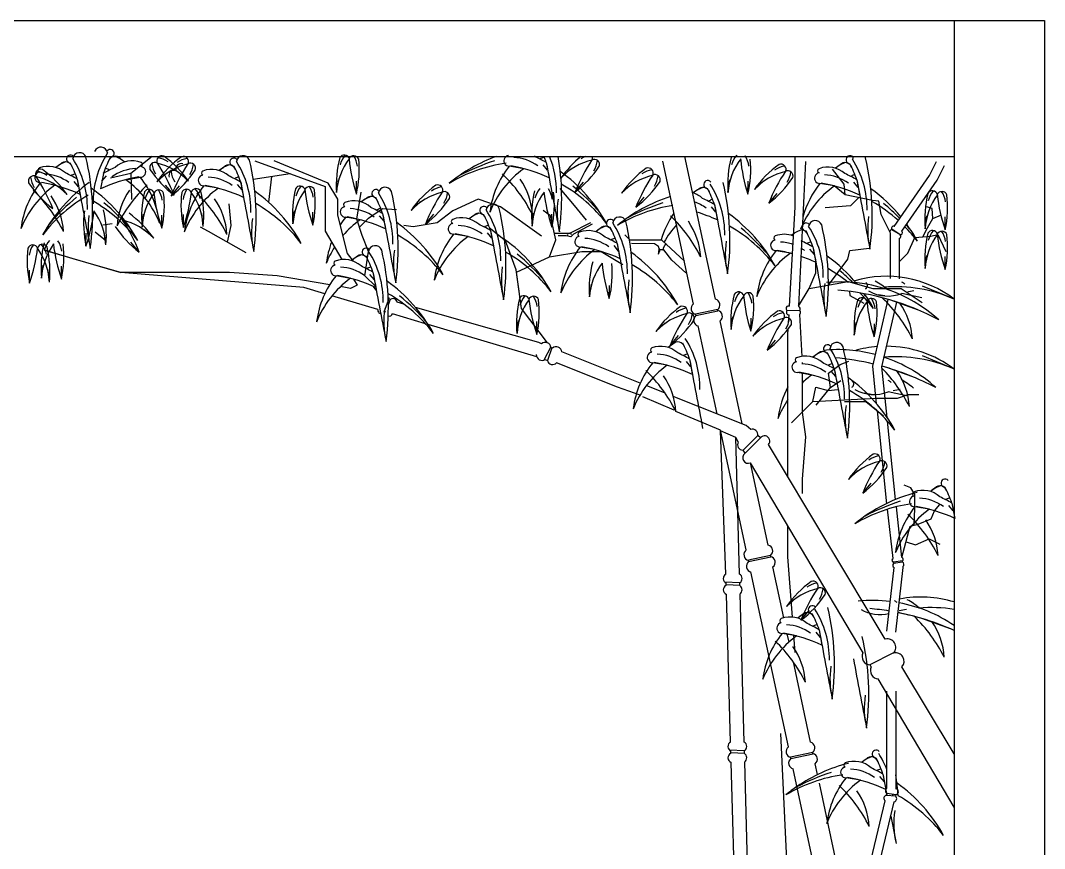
# Model space of a CAD drawing. Extents: x -66030 to 95157, y -13132 to 45879.
# Drawn here: x -46723 to -44924, y 40261 to 41715 of the extents above; entities that cross this region are included whole.
import ezdxf

# ---------------------------------------------------------------- set-up
doc = ezdxf.new("R2010")
doc.units = 0
doc.header["$LTSCALE"] = 100
doc.header["$MEASUREMENT"] = 0
for name, color, linetype in [('3', 11, 'CONTINUOUS'), ('4', 121, 'CONTINUOUS'), ('7', 105, 'CONTINUOUS')]:
    doc.layers.add(name, color=color, linetype=linetype)

msp = doc.modelspace()

# ---------------------------------------------------------------- linework, layer by layer
at = {"layer": '3', "linetype": 'ByBlock'}
for p, q in [((-46557.2, 41476.8), (-46548.1, 41472.7)), ((-46548.1, 41472.7), (-46540.1, 41466.9)), ((-46365.8, 41457.6), (-46373.8, 41451.8)), ((-46356.8, 41461.7), (-46365.8, 41457.6)), ((-45773.7, 41438.4), (-45756.9, 41453.9)), ((-46623.6, 41436.8), (-46618.5, 41409.9)), ((-46577.6, 41446.6), (-46582.7, 41419.6)), ((-46580.1, 41433.1), (-46572.3, 41442.5)), ((-46538.1, 41435.6), (-46512.9, 41440.1)), ((-46483.6, 41431.8), (-46466.7, 41447.2)), ((-46428.1, 41433), (-46444.9, 41448.4)), ((-46281.9, 41441.1), (-46287.4, 41396.2)), ((-46167.9, 41412.9), (-46164.6, 41435.5)), ((-45480.1, 41412.9), (-45476.8, 41435.5)), ((-46641.3, 41409.4), (-46658.1, 41424.8)), ((-46621, 41423.3), (-46628.9, 41432.7)), ((-46453.3, 41408.7), (-46468.1, 41426.2)), ((-46458.3, 41407.5), (-46443.6, 41425)), ((-46375.8, 41420.5), (-46401.1, 41425.1)), ((-46333.8, 41418), (-46341.7, 41427.4)), ((-46336.3, 41431.5), (-46331.3, 41404.6)), ((-46133, 41410.1), (-46132.7, 41433)), ((-45748.5, 41414.2), (-45733.7, 41431.6)), ((-45667.1, 41411.8), (-45650.2, 41427.2)), ((-45445.2, 41410.1), (-45444.9, 41433)), ((-45433.8, 41418.5), (-45416.9, 41433.9)), ((-45641.8, 41387.5), (-45627.1, 41405)), ((-45408.5, 41394.2), (-45393.8, 41411.7)), ((-46353.3, 41355.2), (-46356.5, 41393.5)), ((-46037, 41381.8), (-46020.1, 41397.3)), ((-46509.6, 41352.4), (-46506.8, 41375.1)), ((-46474.6, 41350.4), (-46474.8, 41373.2)), ((-46437, 41351.6), (-46436.9, 41374.5)), ((-46402.1, 41353.6), (-46404.8, 41376.3)), ((-46244.4, 41358), (-46241.6, 41380.7)), ((-46209.4, 41356), (-46209.6, 41378.8)), ((-46011.8, 41357.6), (-45997, 41375)), ((-45824.3, 41354.2), (-45821.6, 41376.9)), ((-45789.4, 41352.2), (-45789.5, 41375)), ((-45133.4, 41349.6), (-45130.7, 41372.3)), ((-45098.5, 41347.6), (-45098.6, 41370.5)), ((-46578.3, 41356.4), (-46562.3, 41358.5)), ((-46489.1, 41332.7), (-46506, 41348.1)), ((-46392.7, 41344.5), (-46406.6, 41352)), ((-46359.6, 41326), (-46353.3, 41355.2)), ((-46608.1, 41319), (-46608, 41341.8)), ((-46573.8, 41328.6), (-46591.9, 41343.5)), ((-46573.2, 41321), (-46575.9, 41343.7)), ((-46326.5, 41307.4), (-46392.7, 41344.5)), ((-46514.4, 41308.5), (-46529.1, 41325.9)), ((-45133.4, 41279.9), (-45130.7, 41302.6)), ((-45098.5, 41277.9), (-45098.6, 41300.7)), ((-46707.3, 41253.7), (-46707.1, 41276.6)), ((-46686.1, 41263), (-46683.4, 41285.7)), ((-46672.3, 41255.8), (-46675.1, 41278.4)), ((-46651.2, 41261), (-46651.3, 41283.8)), ((-45723.5, 41229.7), (-45720.2, 41252.3)), ((-45688.6, 41226.9), (-45688.2, 41249.7)), ((-46075.7, 41227.9), (-46084.5, 41203.2)), ((-46074.1, 41224.1), (-46076.8, 41217.2)), ((-46082.2, 41203), (-46084.3, 41203.8)), ((-45353.8, 41205.6), (-45376.2, 41205.7)), ((-45850.8, 41165.6), (-45848, 41188.3)), ((-45815.9, 41163.6), (-45816, 41186.4)), ((-45607.1, 41168.8), (-45590.2, 41184.2)), ((-45474.8, 41172.4), (-45471.5, 41195)), ((-45439.9, 41169.6), (-45439.6, 41192.4)), ((-45258.2, 41162.4), (-45254.9, 41185)), ((-45436.4, 41160.7), (-45419.5, 41176.1)), ((-45223.3, 41159.6), (-45222.9, 41182.5)), ((-45581.8, 41144.5), (-45567.1, 41162)), ((-45411.1, 41136.4), (-45396.4, 41153.9)), ((-45791.4, 41142.3), (-45803.8, 41118.7)), ((-45789.9, 41140.4), (-45797.4, 41117.9)), ((-45427.8, 40986.5), (-45453.7, 40960.9)), ((-45423.1, 40982.4), (-45450.2, 40955.1)), ((-45268.6, 40909.3), (-45251.8, 40924.8)), ((-45243.4, 40885.1), (-45228.7, 40902.5)), ((-45159, 40894.5), (-45170.7, 40899.1)), ((-45152, 40882.8), (-45159, 40894.5)), ((-45152, 40858.4), (-45152, 40882.8)), ((-45405.4, 40775.5), (-45444.3, 40767.2)), ((-45443.9, 40764.9), (-45405, 40773.3)), ((-45444.3, 40767.2), (-45443.9, 40764.9)), ((-45173.7, 40766.2), (-45189.6, 40764)), ((-45173.5, 40763.9), (-45189.2, 40761.8)), ((-45459.5, 40727.6), (-45485.7, 40728.8)), ((-45458.8, 40723.1), (-45483.2, 40724.2)), ((-45377.1, 40686), (-45360.3, 40701.5)), ((-45351.9, 40661.8), (-45337.2, 40679.2)), ((-45189.2, 40604.4), (-45230.7, 40583.4)), ((-45451.3, 40432.5), (-45477.5, 40433.7)), ((-45450.6, 40428.1), (-45475, 40429.2)), ((-45331.2, 40429.6), (-45370, 40421.3)), ((-45369.7, 40419), (-45330.7, 40427.4)), ((-45184.9, 40355.5), (-45200.8, 40357.4)), ((-45185.6, 40352.7), (-45201.6, 40354.2))]:
    msp.add_line(p, q, dxfattribs=at)
at = {"layer": '3', "color": 7, "linetype": 'ByBlock'}
msp.add_line((-45189.6, 40764), (-45189.2, 40761.8), dxfattribs=at)
at = {"layer": '3', "linetype": 'ByBlock'}
for points in [[(-46491.7, 41476.5), (-46529, 41446.6), (-46565.2, 41438.1)], [(-46529, 41446.6), (-46527.9, 41400.8)], [(-46249.6, 41446.1), (-46314.3, 41436.1)], [(-46099.1, 41247.8), (-46117.9, 41267), (-46111.5, 41309.6), (-46122.8, 41337.9), (-46132.3, 41366.2), (-46124.7, 41413.5)], [(-46127.5, 41352.1), (-46111.5, 41368.1), (-46086.9, 41385.1), (-46062.3, 41383.3)], [(-45845.3, 41226.9), (-45851.8, 41273.5), (-45793.7, 41300.1), (-45782.3, 41330.3), (-45791.8, 41371.9), (-45805, 41381.4)], [(-45797.5, 41149.1), (-45842.9, 41209.4), (-45852.3, 41277.4), (-45871.2, 41328.5), (-45899.6, 41351.1)], [(-45177.3, 41338.7), (-45192.4, 41347.5)], [(-45178.2, 41339.6), (-45191.7, 41348.1)], [(-45178.2, 41339.6), (-45177.3, 41338.7)], [(-45303.3, 41250.7), (-45269.7, 41296.3), (-45265.9, 41311.4), (-45265.9, 41311.4), (-45231.9, 41315.2)], [(-45793.7, 41300.1), (-45736.9, 41309.6), (-45702.9, 41309.6), (-45665.1, 41286.9)], [(-45269.1, 41257), (-45268.9, 41255.2)], [(-45266.9, 41239.6), (-45265.9, 41232.1), (-45241.4, 41218.8), (-45241.4, 41218.8)], [(-45300.2, 41070.8), (-45303.8, 41096), (-45283, 41111.1), (-45267.8, 41116.8)], [(-45405, 40773.7), (-45405.4, 40775.5)], [(-45405, 40773.3), (-45405.4, 40775.5)], [(-45444.2, 40767), (-45444.3, 40767.2)], [(-45443.8, 40765), (-45444.3, 40767.2)], [(-45459.3, 40722.7), (-45459.5, 40727.6)], [(-45451.1, 40427.6), (-45451.3, 40432.5)]]:
    msp.add_lwpolyline(points, dxfattribs=at)
for centre, radius, start, end in [((-46581.9, 41481), 11.9, 8.1882, 159.1432), ((-46635.4, 41472), 7.05, 39.6135, 268.36), ((-46619.3, 41471.3), 11.9, 20.8568, 171.8118), ((-46766.1, 41385.9), 160.6, 359.0495, 32.8195), ((-47031.8, 41374.9), 435.4, 352.0994, 13.3583), ((-46435.1, 41395.7), 160.6, 147.1805, 180.9505), ((-46367.8, 41373.2), 222.3, 152.8343, 160.7294), ((-46565.7, 41481.7), 7.05, 271.64, 140.3865), ((-46557.2, 41464.7), 12.1, 41.562, 163.2311), ((-46638.6, 41339.4), 161.1, 52.3219, 55.8365), ((-46474.6, 41468.4), 9.23, 69.8551, 204.4829), ((-46330.4, 41324.7), 186.9, 125.9887, 145.0348), ((-46487.8, 41433.4), 41.2, 54.3627, 81.2823), ((-46581.2, 41325.9), 186.9, 34.9652, 54.0113), ((-46423.9, 41432.2), 41.2, 98.7177, 125.6373), ((-46437, 41467.2), 9.23, 335.5171, 110.1449), ((-46348.2, 41466.7), 7.05, 39.6135, 268.36), ((-46332.1, 41466), 11.9, 20.8568, 171.8118), ((-45981.5, 41426.9), 186.9, 165.249, 184.2951), ((-46059.2, 41405.5), 109, 142.3023, 176.1044), ((-46154.3, 41469.8), 9.23, 14.7773, 149.4052), ((-46122, 41451), 41.2, 137.978, 164.8976), ((-46137.4, 41468.5), 9.23, 21.4198, 156.0477), ((-45854.8, 41499.7), 292.3, 185.398, 197.8453), ((-46172.3, 41455.1), 41.2, 5.9274, 32.847), ((-46314.8, 41453.7), 186.9, 346.53, 5.5761), ((-45791.9, 41212.4), 280.7, 109.7491, 129.4058), ((-45864.7, 41468.8), 9.29, 97.6528, 287.4277), ((-45859.7, 41397.6), 77.1, 53.9106, 87.6239), ((-45938.5, 41222.1), 280.7, 60.3357, 65.1091), ((-45735.8, 41313.1), 175.5, 112.9542, 115.1883), ((-46009.3, 41392.6), 222.3, 19.2706, 22.1869), ((-45942, 41415.1), 160.6, 359.0495, 22.5099), ((-46207.7, 41404.1), 435.4, 352.0994, 9.5838), ((-45620.6, 41331.3), 186.9, 129.0089, 145.0348), ((-45714, 41438.9), 41.2, 113.6798, 125.6373), ((-45727.2, 41473.9), 9.23, 335.5171, 16.7951), ((-45293.7, 41426.9), 186.9, 165.249, 184.2951), ((-45371.4, 41405.5), 109, 142.3023, 176.1044), ((-45434.2, 41451), 41.2, 137.978, 164.8976), ((-45167, 41499.7), 292.3, 185.398, 197.8453), ((-45484.5, 41455.1), 41.2, 5.9274, 32.847), ((-45627, 41453.7), 186.9, 346.53, 5.5761), ((-45265.7, 41470.7), 7.05, 39.6135, 268.36), ((-45249.5, 41470), 11.9, 146.5675, 171.8118), ((-45396.3, 41384.6), 160.6, 359.0495, 32.8195), ((-45249.5, 41470), 11.9, 20.8568, 33.4325), ((-45662, 41373.6), 435.4, 352.0994, 13.3583), ((-46687.8, 41444.9), 9.23, 69.8551, 204.4829), ((-46688.5, 41452.5), 3.94, 110.8566, 249.1436), ((-46674.2, 41414.9), 44.2, 47.5173, 110.8566), ((-46794.4, 41302.3), 186.9, 34.9652, 54.0113), ((-46562.6, 41329.6), 161.1, 124.1635, 127.6781), ((-46644, 41454.9), 12.1, 16.7689, 138.438), ((-46833.4, 41363.5), 222.3, 19.2706, 27.1657), ((-46438.7, 41202.7), 280.7, 114.8909, 119.6643), ((-46641.3, 41293.7), 175.5, 64.8117, 67.0458), ((-46517.4, 41378.2), 77.1, 92.3761, 126.0894), ((-46527, 41424.7), 44.2, 69.1434, 132.4827), ((-46512.5, 41449.4), 9.29, 252.5723, 82.3472), ((-46512.6, 41462.3), 3.94, 290.8564, 69.1434), ((-46486.9, 41456.6), 9.23, 63.2126, 197.8405), ((-46340.1, 41557.5), 186.9, 213.6842, 232.7303), ((-46451.3, 41468.4), 41.2, 186.4133, 213.3328), ((-46404.1, 41357.2), 109, 103.0421, 136.8441), ((-46507.6, 41358.4), 109, 43.1559, 76.9579), ((-46725.4, 41302), 292.3, 21.415, 33.8623), ((-46186.2, 41300.8), 292.3, 146.1377, 158.585), ((-46441, 41454.6), 9.23, 69.8551, 204.4829), ((-46424.8, 41455.4), 9.23, 342.1595, 116.7874), ((-46460.3, 41467.2), 41.2, 326.6672, 353.5867), ((-46387, 41409.6), 44.2, 47.5173, 110.8566), ((-46275.4, 41324.3), 161.1, 124.1635, 127.6781), ((-46356.8, 41449.6), 12.1, 16.7689, 138.438), ((-46546.1, 41358.2), 222.3, 19.2706, 27.1657), ((-46478.8, 41380.6), 160.6, 359.0495, 32.8195), ((-46744.5, 41369.6), 435.4, 352.0994, 13.3583), ((-45831.2, 41196.1), 271.4, 98.2227, 120.7866), ((-45745.9, 41039.7), 452.9, 108.5916, 117.0785), ((-45735.8, 41313.1), 175.5, 126.0354, 158.1981), ((-45738.6, 41358.8), 161.1, 141.2947, 172.7335), ((-45907.9, 41192.5), 271.4, 65.2846, 80.2318), ((26998.9, 55198.5), 74082.3, 190.682621, 190.778466), ((-45694.2, 41363.9), 109, 103.0421, 136.8441), ((-45476.4, 41307.5), 292.3, 146.1377, 158.585), ((-45861.7, 41562.9), 186.9, 307.2697, 326.3158), ((-45714.9, 41462.1), 9.23, 342.1595, 116.7874), ((-45750.4, 41473.9), 41.2, 326.6672, 353.5867), ((-45513.9, 41304.7), 186.9, 125.9887, 145.0348), ((-45620.6, 41447.2), 9.23, 335.5171, 110.1449), ((-45280.6, 41311.3), 186.9, 125.9887, 145.0348), ((-45374.1, 41418.9), 41.2, 98.7177, 125.6373), ((-45387.3, 41453.9), 9.23, 335.5171, 110.1449), ((-45318.8, 41451.3), 3.94, 110.8566, 249.1436), ((-45304.4, 41413.7), 44.2, 47.5173, 110.8566), ((-45192.8, 41328.4), 161.1, 124.1635, 127.6781), ((-45274.2, 41453.6), 12.1, 16.7689, 138.438), ((-45463.6, 41362.2), 222.3, 19.2706, 27.1657), ((-46700.1, 41433.1), 9.23, 63.2126, 197.8405), ((-46664.5, 41444.8), 41.2, 186.4133, 213.3328), ((-46688.7, 41439.7), 9.29, 97.6528, 287.4277), ((-46720.8, 41334.9), 109, 43.1559, 76.9579), ((-46938.6, 41278.4), 292.3, 21.415, 33.8623), ((-46701, 41409.8), 41.2, 54.3627, 81.2823), ((-46683.8, 41368.5), 77.1, 53.9106, 87.6239), ((-46762.5, 41192.9), 280.7, 60.3357, 65.1091), ((-46559.8, 41283.9), 175.5, 112.9542, 115.1883), ((26174.8, 55169.3), 74082.3, 190.682621, 190.778466), ((-46469.2, 41173.1), 271.4, 99.7682, 114.7154), ((-46641.3, 41293.7), 175.5, 21.8019, 53.9646), ((-46638.6, 41339.4), 161.1, 7.2665, 38.7053), ((-46453.3, 41442.8), 9.23, 63.2126, 197.8405), ((-46417.7, 41454.6), 41.2, 186.4133, 213.3328), ((-46571.5, 41556.3), 186.9, 307.2697, 326.3158), ((-46401.5, 41434.4), 9.29, 97.6528, 287.4277), ((-46401.3, 41447.3), 3.94, 110.8566, 249.1436), ((-46396.5, 41363.2), 77.1, 53.9106, 87.6239), ((-46475.3, 41187.6), 280.7, 60.3357, 65.1091), ((-46272.6, 41278.6), 175.5, 112.9542, 115.1883), ((-46051.7, 41261.6), 254.3, 26.2134, 46.466), ((-45946.5, 41366.2), 123.2, 3.5917, 34.836), ((-45938.5, 41222.1), 280.7, 29.0021, 54.3269), ((-45587.6, 41337.2), 109, 103.0421, 136.8441), ((-45369.7, 41280.8), 292.3, 146.1377, 158.585), ((-45607.4, 41412.2), 41.2, 98.7177, 125.6373), ((-45608.3, 41435.4), 9.23, 342.1595, 116.7874), ((-45643.8, 41447.2), 41.2, 326.6672, 353.5867), ((-45354.3, 41343.9), 109, 103.0421, 136.8441), ((-45136.4, 41287.5), 292.3, 146.1377, 158.585), ((-45521.7, 41542.9), 186.9, 307.2697, 326.3158), ((-45375, 41442.1), 9.23, 342.1595, 116.7874), ((-45410.5, 41453.9), 41.2, 326.6672, 353.5867), ((-45318.9, 41438.4), 9.29, 97.6528, 287.4277), ((-45314, 41367.2), 77.1, 53.9106, 87.6239), ((-45392.7, 41191.7), 280.7, 60.3357, 65.1091), ((-45190.1, 41282.6), 175.5, 112.9542, 115.1883), ((27544.6, 55168.1), 74082.3, 190.682621, 190.778466), ((-46559.8, 41283.9), 175.5, 126.0354, 158.1981), ((-46562.6, 41329.6), 161.1, 141.2947, 172.7335), ((-46553.3, 41533.9), 186.9, 213.6842, 232.7303), ((-46732, 41163.4), 271.4, 65.2846, 80.2318), ((-46438.7, 41202.7), 280.7, 125.6731, 150.9979), ((-46762.5, 41192.9), 280.7, 29.0021, 54.3269), ((-46325.4, 41242.2), 254.3, 133.534, 153.7866), ((-46497.3, 41409.6), 9.23, 16.0436, 150.6715), ((-46464.5, 41391.5), 41.2, 139.2443, 166.1638), ((-46480.2, 41408.6), 9.23, 22.6861, 157.3139), ((-46514.9, 41394.5), 41.2, 7.1937, 34.1133), ((-46431.4, 41409.8), 9.23, 22.6861, 157.3139), ((-46396.7, 41395.7), 41.2, 145.8867, 172.8063), ((-46272.6, 41278.6), 175.5, 126.0354, 158.1981), ((-46275.4, 41324.3), 161.1, 141.2947, 172.7335), ((-46414.4, 41410.8), 9.23, 29.3285, 163.9564), ((-46447.2, 41392.8), 41.2, 13.8362, 40.7557), ((-46444.7, 41158.1), 271.4, 65.2846, 80.2318), ((26462, 55164.1), 74082.3, 190.682621, 190.778466), ((-46058.4, 41376.1), 186.9, 166.5152, 185.5613), ((-46135.5, 41353), 109, 143.5686, 177.3706), ((-46232.1, 41415.2), 9.23, 16.0436, 150.6715), ((-46199.3, 41397.1), 41.2, 139.2443, 166.1638), ((-46215.1, 41414.2), 9.23, 22.6861, 157.3139), ((-45933.3, 41451.7), 292.3, 186.6643, 199.1116), ((-46249.7, 41400.1), 41.2, 7.1937, 34.1133), ((-46392.1, 41395.5), 186.9, 347.7962, 6.8423), ((-46098.8, 41411.3), 7.05, 39.6135, 268.36), ((-46082.6, 41410.6), 11.9, 20.8568, 171.8118), ((-45883.8, 41274.7), 186.9, 125.9887, 145.0348), ((-45977.3, 41382.3), 41.2, 98.7177, 125.6373), ((-45990.5, 41417.3), 9.23, 335.5171, 110.1449), ((-45779.2, 41393.3), 41.2, 139.2443, 166.1638), ((-45829.7, 41396.3), 41.2, 7.1937, 34.1133), ((-45907.9, 41192.5), 271.4, 37.6213, 60.1852), ((-46044.8, 41078.5), 452.9, 41.3294, 49.8163), ((-45755, 41536.3), 186.9, 307.2697, 326.3158), ((-45442.9, 41284.8), 161.1, 124.1635, 127.6781), ((-45524.3, 41410), 12.1, 16.7689, 138.438), ((-45515.8, 41427.1), 7.05, 39.6135, 268.36), ((-45713.7, 41318.6), 222.3, 19.2706, 27.1657), ((-45646.4, 41341), 160.6, 359.0495, 32.8195), ((-45912.1, 41330), 435.4, 352.0994, 13.3583), ((-45190.1, 41282.6), 175.5, 126.0354, 157.8755), ((-45192.8, 41328.4), 161.1, 141.2947, 165.001), ((-45362.2, 41162.1), 271.4, 65.2846, 80.2318), ((-45392.7, 41191.7), 280.7, 39.5524, 54.3269), ((-46875.8, 41232.5), 254.3, 26.2134, 46.466), ((-46469.2, 41173.1), 271.4, 119.8148, 142.3787), ((-46332.3, 41059.1), 452.9, 130.1837, 138.6706), ((-46770.6, 41337.1), 123.2, 3.5917, 34.836), ((-46430.6, 41346.9), 123.2, 145.164, 176.4083), ((-46323.5, 41370.5), 186.9, 166.5152, 185.5613), ((-46400.7, 41347.4), 109, 143.5686, 177.3706), ((-46198.5, 41446.1), 292.3, 186.6643, 199.1116), ((-46657.3, 41389.9), 186.9, 347.7962, 6.8423), ((-46254.3, 41391.1), 186.9, 173.1577, 192.2038), ((-46713.2, 41447.3), 292.3, 340.8884, 353.3357), ((-46510.9, 41348.6), 109, 2.6294, 36.4314), ((-46588.5, 41227.2), 254.3, 26.2134, 46.466), ((-46588.1, 41371.8), 186.9, 354.4387, 13.4848), ((-46483.3, 41331.8), 123.2, 3.5917, 34.836), ((-46475.3, 41187.6), 280.7, 29.0021, 54.3269), ((-46026, 41269), 161.1, 124.1635, 127.6781), ((-46107.4, 41394.3), 12.1, 16.7689, 138.438), ((-46296.7, 41302.8), 222.3, 19.2706, 27.1657), ((-46229.4, 41325.3), 160.6, 359.0495, 32.8195), ((-46495.1, 41314.3), 435.4, 352.0994, 13.3583), ((-45957.5, 41307.3), 109, 103.0421, 136.8441), ((-45739.6, 41250.9), 292.3, 146.1377, 158.585), ((-46124.9, 41506.3), 186.9, 307.2697, 326.3158), ((-45978.2, 41405.5), 9.23, 342.1595, 116.7874), ((-46013.7, 41417.3), 41.2, 326.6672, 353.5867), ((-45638.3, 41372.3), 186.9, 166.5152, 185.5613), ((-45715.5, 41349.2), 109, 143.5686, 177.3706), ((-45513.2, 41447.9), 292.3, 186.6643, 199.1116), ((-45972.1, 41391.7), 186.9, 347.7962, 6.8423), ((-45625.3, 41379), 155.1, 171.602, 192.9751), ((-45496.3, 41138.4), 280.7, 107.6338, 129.4058), ((-45554.5, 41370.1), 44.2, 47.5173, 73.6941), ((-45642.8, 41148.1), 280.7, 60.3357, 65.1091), ((-45440.1, 41239.1), 175.5, 112.9542, 115.1883), ((-44947.4, 41367.7), 186.9, 166.5152, 185.5613), ((-45024.6, 41344.6), 109, 143.5686, 177.3706), ((-45121.1, 41406.8), 9.23, 16.0436, 150.6715), ((-45088.3, 41388.8), 41.2, 139.2443, 166.1638), ((-45104.1, 41405.8), 9.23, 22.6861, 157.3139), ((-44822.3, 41443.3), 292.3, 186.6643, 199.1116), ((-45138.8, 41391.7), 41.2, 7.1937, 34.1133), ((-45281.2, 41387.1), 186.9, 347.7962, 6.8423), ((-46732, 41163.4), 271.4, 37.6213, 60.1852), ((-46759.2, 41339.1), 186.9, 354.4387, 13.4848), ((-46868.9, 41049.3), 452.9, 41.3294, 49.8163), ((-46444.7, 41158.1), 271.4, 37.6213, 60.1852), ((-46152, 41379), 9.29, 97.6528, 287.4277), ((-46151.9, 41391.9), 3.94, 110.8566, 249.1436), ((-46137.5, 41354.3), 44.2, 47.5173, 110.8566), ((-46147.1, 41307.8), 77.1, 53.9106, 87.6239), ((-46225.8, 41132.3), 280.7, 60.3357, 65.1091), ((-46023.2, 41223.3), 175.5, 112.9542, 115.1883), ((-45909.2, 41381.8), 7.05, 39.6135, 268.36), ((-45893.1, 41381), 11.9, 20.8568, 171.8118), ((-46039.9, 41295.7), 160.6, 359.0495, 32.8195), ((-46305.6, 41284.7), 435.4, 352.0994, 13.3583), ((-45535.5, 41122.1), 271.4, 98.8139, 120.7866), ((-45450.2, 40965.7), 452.9, 108.5916, 117.0785), ((-45564.1, 41323.6), 77.1, 53.9106, 70.7673), ((27294.5, 55124.5), 74082.3, 190.682621, 190.778466), ((-45362.2, 41162.1), 271.4, 48.0478, 60.1852), ((-45499.1, 41048.1), 452.9, 44.8818, 49.8163), ((-46425.4, 41358.5), 186.9, 173.1577, 192.2038), ((-46884.3, 41414.7), 292.3, 340.8884, 353.3357), ((-46449.4, 41349.9), 155.1, 171.602, 192.9751), ((-46682, 41316), 109, 2.6294, 36.4314), ((-46568.6, 41258.2), 109, 43.1559, 76.9579), ((-46786.5, 41201.7), 292.3, 21.415, 33.8623), ((-46642.3, 41225.6), 186.9, 34.9652, 54.0113), ((-46162.1, 41344.6), 155.1, 171.602, 192.9751), ((-46026, 41269), 161.1, 141.2947, 147.1426), ((-46023.2, 41223.3), 175.5, 126.0354, 139.445), ((-46195.3, 41102.7), 271.4, 65.2846, 80.2318), ((26711.5, 55108.7), 74082.3, 190.682621, 190.778466), ((-45962.3, 41362.3), 3.94, 110.8566, 249.1436), ((-45948, 41324.7), 44.2, 47.5173, 110.8566), ((-45836.4, 41239.4), 161.1, 124.1635, 127.6781), ((-45917.8, 41364.7), 12.1, 16.7689, 138.438), ((-46107.2, 41273.3), 222.3, 19.2706, 27.1657), ((-45686.8, 41359), 7.05, 39.6135, 268.36), ((-45670.7, 41358.3), 11.9, 20.8568, 171.8118), ((-45442.9, 41284.8), 161.1, 145.1251, 163.7998), ((-45756.1, 41187.6), 254.3, 26.2134, 46.466), ((-45612.3, 41118.5), 271.4, 65.2846, 73.4202), ((-45642.8, 41148.1), 280.7, 29.0021, 54.3269), ((-45326.6, 41351.9), 11.9, 20.8568, 171.8118), ((-45079.6, 41348.6), 155.1, 171.602, 192.9751), ((-46401.2, 41457.2), 186.9, 213.6842, 232.7303), ((-46225.8, 41132.3), 280.7, 29.0021, 54.3269), ((-45962.5, 41349.4), 9.29, 97.6528, 287.4277), ((-45957.5, 41278.3), 77.1, 53.9106, 87.6239), ((-46036.3, 41102.7), 280.7, 60.3357, 65.1091), ((-45833.6, 41193.7), 175.5, 112.9542, 115.1883), ((26901, 55079.1), 74082.3, 190.682621, 190.778466), ((-45725.6, 41302), 44.2, 47.5173, 110.8566), ((-45614, 41216.7), 161.1, 124.1635, 127.6781), ((-45695.4, 41341.9), 12.1, 16.7689, 138.438), ((-45884.8, 41250.5), 222.3, 19.2706, 27.1657), ((-45817.4, 41272.9), 160.6, 359.0495, 32.8195), ((-46083.2, 41261.9), 435.4, 352.0994, 13.3583), ((-45440.1, 41239.1), 175.5, 138.0557, 150.1985), ((-45650.9, 41292.2), 123.2, 3.5917, 34.836), ((-45612.3, 41118.5), 271.4, 37.6213, 60.1852), ((-45749.2, 41004.5), 452.9, 41.3294, 49.8163), ((-45351.3, 41335.5), 12.1, 16.7689, 90), ((-45342.8, 41352.6), 7.05, 39.6135, 268.36), ((-45540.7, 41244.1), 222.3, 19.2706, 27.1657), ((-45473.4, 41266.6), 160.6, 359.0495, 32.8195), ((-45739.1, 41255.5), 435.4, 352.0994, 13.3583), ((-45362.2, 41162.1), 271.4, 37.6213, 44.6508), ((-45499.1, 41048.1), 452.9, 41.3294, 42.8302), ((-45392.7, 41191.7), 280.7, 29.0021, 36.15), ((-45121.1, 41337.1), 9.23, 16.0436, 150.6715), ((-45088.3, 41319), 41.2, 139.2443, 166.1638), ((-46641, 41302.1), 41.2, 139.2443, 166.1638), ((-46691.5, 41305.1), 41.2, 7.1937, 34.1133), ((-46195.3, 41102.7), 271.4, 37.6213, 60.1852), ((-45833.6, 41193.7), 175.5, 126.0354, 158.1981), ((-45836.4, 41239.4), 161.1, 141.2947, 172.7335), ((-46005.7, 41073.1), 271.4, 65.2846, 80.2318), ((-46036.3, 41102.7), 280.7, 29.0021, 54.3269), ((-45740.1, 41326.7), 9.29, 97.6528, 287.4277), ((-45739.9, 41339.6), 3.94, 110.8566, 249.1436), ((-45735.1, 41255.5), 77.1, 53.9106, 87.6239), ((-45813.9, 41080), 280.7, 60.3357, 65.1091), ((-45611.2, 41170.9), 175.5, 112.9542, 115.1883), ((-45329.7, 41305), 155.1, 171.602, 192.9751), ((-45396, 41320.3), 9.29, 97.6528, 287.4277), ((-45395.9, 41333.2), 3.94, 110.8566, 249.1436), ((-45381.5, 41295.6), 44.2, 68.1743, 110.8566), ((-45269.9, 41210.3), 161.1, 124.1635, 127.6781), ((-45469.8, 41073.6), 280.7, 60.3357, 65.1091), ((-44947.4, 41298), 186.9, 166.5152, 185.5613), ((-45024.6, 41274.9), 109, 143.5686, 177.3706), ((-45104.1, 41336.1), 9.23, 22.6861, 157.3139), ((-44822.3, 41373.6), 292.3, 186.6643, 199.1116), ((-45138.8, 41322), 41.2, 7.1937, 34.1133), ((-45281.2, 41317.4), 186.9, 347.7962, 6.8423), ((-46524.6, 41293.3), 186.9, 173.1577, 192.2038), ((-46701.6, 41312), 9.23, 22.6861, 157.3139), ((-46667, 41297.8), 41.2, 145.8867, 172.8063), ((-46983.4, 41349.4), 292.3, 340.8884, 353.3357), ((-46684.6, 41313), 9.23, 29.3285, 163.9564), ((-46781.2, 41250.8), 109, 2.6294, 36.4314), ((-46500.1, 41281.1), 186.9, 166.5152, 185.5613), ((-46717.4, 41294.9), 41.2, 13.8362, 40.7557), ((-46577.3, 41258), 109, 143.5686, 177.3706), ((-46858.3, 41273.9), 186.9, 354.4387, 13.4848), ((-46375, 41356.7), 292.3, 186.6643, 199.1116), ((-46833.9, 41300.5), 186.9, 347.7962, 6.8423), ((-46023.2, 41223.3), 175.5, 147.6165, 158.1981), ((-46026, 41269), 161.1, 159.2367, 172.7335), ((-46115.8, 41308.6), 7.05, 39.6135, 268.36), ((-46099.7, 41307.9), 11.9, 20.8568, 171.8118), ((-46512.2, 41211.5), 435.4, 352.0994, 13.3583), ((-45912.7, 41289.2), 155.1, 171.602, 192.9751), ((-45611.2, 41170.9), 175.5, 126.0354, 158.1981), ((-45614, 41216.7), 161.1, 141.2947, 172.7335), ((-45783.3, 41050.4), 271.4, 65.2846, 80.2318), ((27123.4, 55056.4), 74082.3, 190.682621, 190.778466), ((-45440.1, 41239.1), 175.5, 155.3679, 158.1981), ((-45442.9, 41284.8), 161.1, 169.1802, 172.7335), ((-45269.9, 41210.3), 161.1, 141.2947, 172.7335), ((-45439.3, 41044), 271.4, 74.515, 80.2318), ((-45391.1, 41249.1), 77.1, 70.9543, 87.6239), ((-45391.1, 41249.1), 77.1, 53.9106, 58.7868), ((-45267.2, 41164.6), 175.5, 112.9542, 115.1883), ((27467.5, 55050), 74082.3, 190.682621, 190.778466), ((-46168.9, 41289.2), 3.94, 110.8566, 249.1436), ((-46154.6, 41251.5), 44.2, 47.5173, 110.8566), ((-46043, 41166.2), 161.1, 124.1635, 127.6781), ((-46124.4, 41291.5), 12.1, 16.7689, 138.438), ((-46313.8, 41200.1), 222.3, 19.2706, 27.1657), ((-46246.4, 41222.5), 160.6, 359.0495, 32.8195), ((-46005.7, 41073.1), 271.4, 37.6213, 60.1852), ((-46142.7, 40959.1), 452.9, 41.3294, 49.8163), ((-45813.9, 41080), 280.7, 29.0021, 54.3269), ((-45267.2, 41164.6), 175.5, 126.0354, 158.1981), ((-45439.3, 41044), 271.4, 65.2846, 71.1953), ((-45469.8, 41073.6), 280.7, 39.6107, 54.3269), ((-46169.1, 41276.3), 9.29, 97.6528, 287.4277), ((-46164.1, 41205.1), 77.1, 53.9106, 87.6239), ((-46242.9, 41029.5), 280.7, 60.3357, 65.1091), ((-46040.2, 41120.5), 175.5, 112.9542, 115.1883), ((-45723.2, 41259.7), 155.1, 171.602, 192.9751), ((-45537.1, 41243.7), 186.9, 165.249, 184.2951), ((-45614.8, 41222.3), 109, 142.3023, 176.1044), ((-45410.4, 41316.5), 292.3, 185.398, 197.8453), ((-45870.4, 41270.4), 186.9, 346.53, 5.5761), ((-45783.3, 41050.4), 271.4, 37.6213, 60.1852), ((-45439.3, 41044), 271.4, 51.1069, 60.1852), ((-45576.2, 40930), 452.9, 45.7633, 49.8163), ((-46040.2, 41120.5), 175.5, 126.0354, 158.1981), ((-46043, 41166.2), 161.1, 141.2947, 172.7335), ((-46212.3, 41000), 271.4, 65.2846, 80.2318), ((26694.4, 55005.9), 74082.3, 190.682621, 190.778466), ((-46242.9, 41029.5), 280.7, 29.0021, 54.3269), ((-45500.7, 41236.9), 155.1, 171.602, 192.9751), ((-45281.9, 41000.4), 255.7, 47.666, 95.6719), ((-45202.3, 41068), 198, 52.8816, 106.1442), ((-45279.1, 41148.5), 123.2, 49.6189, 62.0872), ((-45315, 41043.9), 254.3, 55.0796, 56.4573), ((-45461.2, 41229.3), 9.23, 14.7773, 149.4052), ((-45428.9, 41210.5), 41.2, 137.978, 164.8976), ((-45156.7, 41230.5), 155.1, 171.602, 192.9751), ((-45326.8, 40780.7), 462.8, 62.0343, 85.0749), ((-45241.4, 41249.6), 6.26, 295.2533, 56.9793), ((-45199.5, 41298.6), 67.3, 240.1238, 291.507), ((-45185.8, 40991.9), 255.7, 66.2461, 94.561), ((-45111.2, 40988), 255.7, 99.4812, 102.3434), ((-46081.4, 41223.3), 7.3, 129.1569, 141.5137), ((-46212.3, 41000), 271.4, 37.6213, 60.1852), ((-46068.4, 41219.6), 7.3, 6.6293, 141.5137), ((-46349.2, 40885.9), 452.9, 41.3294, 49.8163), ((-45664.8, 41183.7), 186.9, 166.5152, 185.5613), ((-45741.9, 41160.6), 109, 143.5686, 177.3706), ((-45838.5, 41222.8), 9.23, 16.0436, 150.6715), ((-45805.7, 41204.7), 41.2, 139.2443, 166.1638), ((-45821.5, 41221.8), 9.23, 22.6861, 157.3139), ((-45539.7, 41259.3), 292.3, 186.6643, 199.1116), ((-45856.1, 41207.6), 41.2, 7.1937, 34.1133), ((-45998.5, 41203.1), 186.9, 347.7962, 6.8423), ((-45288.4, 41186.4), 186.9, 165.249, 184.2951), ((-45366.1, 41165), 109, 142.3023, 176.1044), ((-45444.3, 41227.9), 9.23, 21.4198, 156.0477), ((-45161.7, 41259.2), 292.3, 185.398, 197.8453), ((-45479.2, 41214.6), 41.2, 5.9274, 32.847), ((-45621.7, 41213.1), 186.9, 346.53, 5.5761), ((-45071.8, 41176.4), 186.9, 165.249, 184.2951), ((-45149.5, 41155), 109, 142.3023, 176.1044), ((-45244.6, 41219.3), 9.23, 14.7773, 149.4052), ((-45212.2, 41200.5), 41.2, 137.978, 164.8976), ((-45439.3, 41044), 271.4, 37.6213, 45.2613), ((-45576.2, 40930), 452.9, 41.3294, 42.4539), ((-45469.8, 41073.6), 280.7, 29.0021, 35.1959), ((-45227.6, 41217.9), 9.23, 21.4198, 156.0477), ((-44945.1, 41249.2), 292.3, 185.398, 197.8453), ((-45262.6, 41204.6), 41.2, 5.9274, 32.847), ((-45405.1, 41203.2), 186.9, 346.53, 5.5761), ((-45384.3, 41043.9), 254.3, 26.2134, 46.466), ((-46089.5, 41206.1), 5.78, 166.0461, 264.1013), ((-45929.7, 41186.5), 155.1, 171.602, 192.9751), ((-46075.4, 41203), 6.78, 173.6154, 180), ((-45453.9, 41061.7), 186.9, 125.9887, 145.0348), ((-45547.4, 41169.2), 41.2, 98.7177, 125.6373), ((-45560.6, 41204.2), 9.23, 335.5171, 110.1449), ((-45548.3, 41192.4), 9.23, 342.1595, 116.7874), ((-45283.2, 41053.6), 186.9, 125.9887, 145.0348), ((-45376.7, 41161.1), 41.2, 98.7177, 125.6373), ((-45389.9, 41196.1), 9.23, 335.5171, 110.1449), ((-45373.8, 41209.3), 4.38, 65.7696, 235.4961), ((-45373.3, 41202.6), 4.23, 134.0984, 276.9234), ((-45359.6, 41208.2), 6.37, 336.0612, 56.5637), ((-45357.4, 41202.6), 4.76, 306.7864, 40.2881), ((-45279.1, 41148.5), 123.2, 3.5917, 34.836), ((-46075.4, 41203), 6.78, 256.6058, 331.866), ((-45527.6, 41094.2), 109, 103.0421, 136.8441), ((-45309.7, 41037.8), 292.3, 146.1377, 158.585), ((-45695, 41293.3), 186.9, 307.2697, 326.3158), ((-45583.8, 41204.2), 41.2, 326.6672, 353.5867), ((-45356.9, 41086.1), 109, 103.0421, 136.8441), ((-45139, 41029.7), 292.3, 146.1377, 158.585), ((-45377.6, 41184.3), 9.23, 342.1595, 116.7874), ((-45413.1, 41196.1), 41.2, 326.6672, 353.5867), ((-45524.3, 41285.2), 186.9, 307.2697, 326.3158), ((-45568.1, 41138.7), 12.1, 16.7689, 138.438), ((-45757.5, 41047.3), 222.3, 19.2706, 27.1657), ((-45690.1, 41069.7), 160.6, 359.0495, 32.8195), ((-45289.1, 41138), 11.9, 20.8568, 171.8118), ((-45612.8, 41123.5), 9.29, 97.6528, 287.4277), ((-45612.6, 41136.4), 3.94, 110.8566, 249.1436), ((-45598.3, 41098.8), 44.2, 47.5173, 110.8566), ((-45486.7, 41013.5), 161.1, 124.1635, 127.6781), ((-45686.6, 40876.8), 280.7, 60.3357, 65.1091), ((-45232.4, 40996.4), 161.1, 124.1635, 127.6781), ((-45313.8, 41121.6), 12.1, 16.7689, 138.438), ((-45287.3, 40881.5), 255.7, 74.9784, 95.6719), ((-45305.2, 41138.7), 7.05, 39.6135, 268.36), ((-45503.2, 41030.2), 222.3, 19.2706, 27.1657), ((-45435.9, 41052.7), 160.6, 359.0495, 32.8195), ((-45701.6, 41041.7), 435.4, 352.0994, 13.3583), ((-45202.3, 40945.1), 198, 94.4829, 106.1442), ((-45202.3, 40945.1), 198, 52.8816, 89.7258), ((-45486.7, 41013.5), 161.1, 141.2947, 172.7335), ((-45656, 40847.2), 271.4, 65.2846, 80.2318), ((-45607.8, 41052.3), 77.1, 53.9106, 87.6239), ((-45483.9, 40967.7), 175.5, 112.9542, 115.1883), ((27250.7, 54853.2), 74082.3, 190.682621, 190.778466), ((-45358.5, 41106.4), 9.29, 97.6528, 287.4277), ((-45358.3, 41119.3), 3.94, 110.8566, 249.1436), ((-45344, 41081.7), 44.2, 47.5173, 110.8566), ((-45353.5, 41035.2), 77.1, 53.9106, 87.6239), ((-45432.3, 40859.7), 280.7, 60.3357, 65.1091), ((-45229.6, 40950.7), 175.5, 112.9542, 115.1883), ((-45332.1, 40661.7), 462.8, 76.5866, 85.0749), ((-45185.8, 40869), 255.7, 66.2461, 94.561), ((-45287.3, 40881.5), 255.7, 47.666, 71.4973), ((-45483.9, 40967.7), 175.5, 126.0354, 158.1981), ((-45799.9, 40916.3), 254.3, 26.2134, 46.466), ((-45401.7, 40830.1), 271.4, 65.2846, 80.2318), ((27505, 54836.1), 74082.3, 190.682621, 190.778466), ((-45332.1, 40661.7), 462.8, 62.0343, 74.6194), ((-45389.6, 40924.9), 254.3, 26.2134, 44.8424), ((-45284.4, 41029.5), 123.2, 3.5917, 34.836), ((-45694.7, 41020.9), 123.2, 3.5917, 34.836), ((-45229.6, 40950.7), 175.5, 126.0354, 133.2496), ((-45432.3, 40859.7), 280.7, 29.0021, 54.3269), ((-45265.4, 41076.7), 6.26, 295.2533, 56.9793), ((-45339, 40871), 254.3, 55.0796, 56.4573), ((-45233.8, 40975.6), 123.2, 49.6189, 62.0872), ((-45232.4, 40996.4), 161.1, 152.0585, 172.7335), ((-45401.7, 40830.1), 271.4, 37.6213, 60.1852), ((-45223.5, 41125.7), 67.3, 240.1238, 291.507), ((-45135.2, 40815.1), 255.7, 99.4812, 102.3434), ((-45229.6, 40950.7), 175.5, 145.7651, 158.1981), ((-45119.2, 41016.6), 155.1, 171.602, 192.9751), ((-45115.5, 40802.2), 186.9, 125.9887, 145.0348), ((-45208.9, 40909.8), 41.2, 98.7177, 125.6373), ((-45222.1, 40944.8), 9.23, 335.5171, 110.1449), ((-45189.1, 40834.8), 109, 103.0421, 136.8441), ((-44971.3, 40778.4), 292.3, 146.1377, 158.585), ((-45209.8, 40933), 9.23, 342.1595, 116.7874), ((-45245.4, 40944.8), 41.2, 326.6672, 353.5867), ((-45356.6, 41033.8), 186.9, 307.2697, 326.3158), ((-45107.4, 40885.9), 12.1, 16.7689, 138.438), ((-45098.8, 40902.9), 7.05, 39.6135, 268.36), ((-45296.7, 40794.4), 222.3, 19.2706, 27.1657), ((-45079.3, 40614.2), 280.7, 104.081, 129.4058), ((-45152, 40870.6), 9.29, 97.6528, 287.4277), ((-45151.9, 40883.5), 3.94, 110.8566, 249.1436), ((-45137.5, 40845.9), 44.2, 47.5173, 110.8566), ((-45026, 40760.6), 161.1, 124.1635, 127.6781), ((-45225.8, 40623.9), 280.7, 60.3357, 65.1091), ((-45118.6, 40597.9), 271.4, 98.2227, 120.7866), ((-45033.2, 40441.5), 452.9, 108.5916, 117.0785), ((-45026, 40760.6), 161.1, 141.2947, 172.7335), ((-45195.3, 40594.3), 271.4, 65.2846, 80.2318), ((-45147.1, 40799.4), 77.1, 53.9106, 87.6239), ((-45023.2, 40714.9), 175.5, 112.9542, 115.1883), ((-45023.2, 40714.9), 175.5, 126.0354, 158.1981), ((-45339.1, 40663.4), 254.3, 26.2134, 46.466), ((-45233.9, 40768.1), 123.2, 3.5917, 34.836), ((-45224, 40578.9), 186.9, 125.9887, 145.0348), ((-45297.6, 40611.5), 109, 103.0421, 136.8441), ((-45079.8, 40555.1), 292.3, 146.1377, 158.585), ((-45317.4, 40686.5), 41.2, 98.7177, 125.6373), ((-45330.6, 40721.5), 9.23, 335.5171, 110.1449), ((-45318.3, 40709.7), 9.23, 342.1595, 116.7874), ((-45353.9, 40721.5), 41.2, 326.6672, 353.5867), ((-45465.1, 40810.5), 186.9, 307.2697, 326.3158), ((-45141, 40504.7), 198, 72.9057, 100.9251), ((-45223.1, 40589.1), 123.2, 49.6189, 62.0872), ((-45332, 40680.4), 7.05, 39.6135, 268.36), ((-45462.6, 40594.4), 160.6, 359.0495, 32.8195), ((-45728.3, 40583.4), 435.4, 352.0994, 13.3583), ((-45226, 40441), 255.7, 83.0418, 95.6719), ((-45212.8, 40739.2), 67.3, 240.1238, 283.2783), ((-45270.9, 40221.2), 462.8, 80.8032, 85.0749), ((-45141, 40504.7), 198, 105.808, 106.1442), ((-45328.3, 40484.5), 254.3, 55.0796, 56.4573), ((-45226, 40441), 255.7, 55.9413, 79.4786), ((-45124.5, 40428.5), 255.7, 99.4812, 102.3434), ((-45124.5, 40428.5), 255.7, 80.6123, 94.561), ((-45385.1, 40661), 3.94, 110.8566, 249.1436), ((-45370.8, 40623.4), 44.2, 47.5173, 110.8566), ((-45259.2, 40538.1), 161.1, 124.1635, 127.6781), ((-45340.6, 40663.3), 12.1, 16.7689, 138.438), ((-45529.9, 40571.9), 222.3, 19.2706, 27.1657), ((-45270.9, 40221.2), 462.8, 66.0278, 78.8323), ((-45328.3, 40484.5), 254.3, 26.2134, 46.466), ((-45385.2, 40648.1), 9.29, 97.6528, 287.4277), ((-45380.3, 40576.9), 77.1, 53.9106, 87.6239), ((-45459, 40401.4), 280.7, 60.3357, 65.1091), ((-45256.4, 40492.4), 175.5, 112.9542, 115.1883), ((27478.3, 54377.8), 74082.3, 190.682621, 190.778466), ((-45223.1, 40589.1), 123.2, 3.5917, 34.836), ((-45256.4, 40492.4), 175.5, 126.0354, 158.1981), ((-45259.2, 40538.1), 161.1, 141.2947, 172.7335), ((-45428.5, 40371.8), 271.4, 65.2846, 80.2318), ((-45668, 40532.5), 435.4, 352.0994, 13.3583), ((-45572.3, 40440.9), 254.3, 26.2134, 46.466), ((-45467.1, 40545.5), 123.2, 3.5917, 34.836), ((27538.6, 54326.9), 74082.3, 190.682621, 190.778466), ((-45145.9, 40558.3), 155.1, 171.602, 192.9751), ((-45085.6, 40507.5), 155.1, 171.602, 192.9751), ((-45219.7, 40426.9), 7.05, 39.6135, 268.36), ((-45200.3, 40138.2), 280.7, 104.081, 124.4352), ((-45272.8, 40407.5), 3.94, 110.8566, 249.1436), ((-45258.5, 40369.9), 44.2, 47.5173, 110.8566), ((-45146.9, 40284.6), 161.1, 124.1635, 127.6781), ((-45228.3, 40409.9), 12.1, 16.7689, 138.438), ((-45417.7, 40318.4), 222.3, 19.2706, 27.1657), ((-45350.3, 40340.9), 160.6, 21.3846, 32.8195), ((-45154.2, 39965.5), 452.9, 108.5916, 117.0785), ((-45273, 40394.6), 9.29, 97.6528, 287.4277), ((-45268, 40323.4), 77.1, 53.9106, 87.6239), ((-45346.8, 40147.9), 280.7, 60.3357, 65.1091), ((-45144.1, 40238.9), 175.5, 112.9542, 115.1883), ((-45239.5, 40121.9), 271.4, 98.2227, 120.7866), ((-45144.1, 40238.9), 175.5, 126.0354, 158.1981), ((-45146.9, 40284.6), 161.1, 141.2947, 172.7335), ((-45316.2, 40118.3), 271.4, 65.2846, 80.2318), ((27590.5, 54124.3), 74082.3, 190.682621, 190.712285), ((-45616.1, 40329.9), 435.4, 3.1467, 8.0228), ((-45346.8, 40147.9), 280.7, 29.0021, 54.3269), ((-45200.3, 40138.2), 280.7, 124.4352, 129.4058), ((-45460.1, 40187.4), 254.3, 26.2134, 46.466), ((-45354.9, 40292), 123.2, 3.5917, 34.836), ((-45350.3, 40340.9), 160.6, 4.3743, 5.4654), ((-45316.2, 40118.3), 271.4, 37.6213, 60.1852), ((-45033.7, 40304.8), 155.1, 171.602, 192.9751), ((27590.5, 54124.3), 74082.3, 190.740649, 190.778466)]:
    msp.add_arc(centre, radius, start, end, dxfattribs=at)
at = {"layer": '4', "linetype": 'ByBlock'}
for p, q in [((-48524, 41715.3), (-44924, 41715.3)), ((-44924, 41715.3), (-44924, 39315.3)), ((-45801.3, 41119.8), (-45797.4, 41117.9)), ((-45493.2, 40995.5), (-45571.7, 41028.6)), ((-45117.1, 40853.8), (-45107.8, 40865.4)), ((-45153.2, 40828.8), (-45152, 40858.4)), ((-45122.9, 40839.8), (-45117.1, 40853.8)), ((-45174.4, 40772.2), (-45160.2, 40827)), ((-45160.2, 40827), (-45146.2, 40830.5)), ((-45146.2, 40830.5), (-45122.9, 40839.8)), ((-45167.3, 40799.6), (-45150.9, 40794.4)), ((-45150.9, 40794.4), (-45126.4, 40804.9)), ((-45126.4, 40804.9), (-45107.8, 40795.6))]:
    msp.add_line(p, q, dxfattribs=at)
for points in [[(-46724, 41715.3), (-44924, 41715.3), (-44924, 39315.3)], [(-46724, 41715.3), (-44924, 41715.3), (-44924, 39315.3)], [(-45082.8, 41715.3), (-45082.8, 39315.3)], [(-48365.1, 41476.5), (-45082.8, 41476.5)], [(-45274, 41409.3), (-45276, 41427.6), (-45288.2, 41443.9), (-45296.3, 41454)], [(-45195.7, 41344.1), (-45211, 41374.8), (-45215, 41398.2), (-45226.2, 41399.2), (-45274, 41409.3), (-45293.3, 41424.6)], [(-45250.1, 41404.2), (-45264.8, 41390), (-45309.6, 41386), (-45309.6, 41386)], [(-45120.5, 41367.7), (-45121.5, 41385), (-45130.7, 41388)], [(-45137.8, 41335.2), (-45129.6, 41351.4), (-45120.5, 41367.7), (-45105.2, 41373.8)], [(-45178.7, 41261.3), (-45178.7, 41291.9), (-45164.2, 41306.8), (-45152, 41334.2), (-45123.5, 41336.2), (-45111.3, 41339.3), (-45097.1, 41309.8)], [(-45337.4, 41244.5), (-45325.8, 41272.2), (-45325.8, 41290.5)], [(-46188.5, 41235.3), (-46225.5, 41246.3), (-46546.6, 41272.6), (-46546.6, 41272.6), (-46546.6, 41272.6)], [(-46095.1, 41207.5), (-46176.1, 41231.6)], [(-46011.6, 41182.6), (-46069.5, 41199.8)], [(-45816, 41124.3), (-46006.7, 41181.1)], [(-45634.6, 41057.3), (-45674.4, 41071.1), (-45781.5, 41114.1)], [(-45331.2, 41046), (-45325.8, 41071.1), (-45304.3, 41065.7), (-45287.2, 41067.1)], [(-45574.6, 41030.6), (-45630, 41054.1)], [(-45483.7, 40743), (-45493, 40994.6)], [(-45483.2, 40724.2), (-45483.3, 40727)], [(-45475.5, 40448), (-45482.7, 40707.4)], [(-45475, 40429.2), (-45475.1, 40433.6)], [(-45475, 40429.2), (-45475.1, 40432)], [(-45467.1, 40144.8), (-45474.5, 40412.3)]]:
    msp.add_lwpolyline(points, dxfattribs=at)
msp.add_lwpolyline([(-46546.6, 41272.6), (-46625, 41295), (-46681.1, 41311.8), (-46546.6, 41272.6), (-46546.6, 41272.6)], close=True, dxfattribs=at)
for centre, radius, start, end in [((-45806.6, 41128.5), 10.3, 180.0824, 301.3203), ((-45788.4, 41120.3), 9.3, 195.0761, 317.8813), ((-45175.4, 40769), 3.34, 300.8245, 71.8699), ((-45479.3, 40735.1), 9.06, 119.4473, 243.735), ((-45479.7, 40715.5), 8.67, 114.7115, 249.2025), ((-45471.1, 40440.1), 9.06, 119.4473, 243.735), ((-45471.5, 40420.4), 8.67, 114.7115, 249.2025)]:
    msp.add_arc(centre, radius, start, end, dxfattribs=at)
at = {"layer": '7', "linetype": 'ByBlock'}
for p, q in [((-46653.1, 41462.9), (-46661.1, 41457.1)), ((-46644, 41467), (-46653.1, 41462.9)), ((-45839, 41455), (-45864.3, 41459.5)), ((-45797, 41452.5), (-45804.9, 41461.9)), ((-45799.5, 41466), (-45794.5, 41439)), ((-45283.3, 41461.7), (-45291.3, 41455.9)), ((-45274.2, 41465.7), (-45283.3, 41461.7)), ((-45253.8, 41435.5), (-45248.7, 41408.6)), ((-45749.5, 41390.1), (-45775.1, 41420.3)), ((-45533.4, 41418.1), (-45541.4, 41412.3)), ((-45524.3, 41422.1), (-45533.4, 41418.1)), ((-45293.3, 41424.6), (-45318.5, 41429.1)), ((-45251.3, 41422.1), (-45259.1, 41431.5)), ((-46116.4, 41402.3), (-46124.4, 41396.5)), ((-46107.4, 41406.4), (-46116.4, 41402.3)), ((-45919.3, 41401.7), (-45963.4, 41380.8)), ((-45879.7, 41387.8), (-45919.3, 41401.7)), ((-45807.7, 41336.7), (-45879.7, 41387.8)), ((-45728.6, 41364.6), (-45749.5, 41390.1)), ((-45501.3, 41378.5), (-45509.2, 41387.9)), ((-45503.9, 41391.9), (-45498.8, 41365)), ((-46126.4, 41365.2), (-46151.7, 41369.7)), ((-46084.4, 41362.7), (-46092.2, 41372.1)), ((-46086.9, 41376.2), (-46081.8, 41349.2)), ((-45963.4, 41380.8), (-45991.3, 41359.9)), ((-45926.9, 41372.7), (-45934.9, 41366.9)), ((-45917.8, 41376.8), (-45926.9, 41372.7)), ((-46033.2, 41352.9), (-46049.5, 41355.3)), ((-45991.3, 41359.9), (-46033.2, 41352.9)), ((-45897.4, 41346.6), (-45892.3, 41319.7)), ((-45721.6, 41359.9), (-45758.8, 41341.3)), ((-45718.8, 41357.6), (-45751.3, 41340)), ((-45704.4, 41350), (-45712.4, 41344.2)), ((-45695.4, 41354), (-45704.4, 41350)), ((-45351.3, 41347.6), (-45360.4, 41343.6)), ((-45936.9, 41335.6), (-45962.1, 41340.2)), ((-45894.8, 41333.1), (-45902.7, 41342.5)), ((-45758.8, 41341.3), (-45784.4, 41341.3)), ((-45764.2, 41337.2), (-45778.5, 41337.2)), ((-45756.1, 41335.2), (-45764.2, 41337.2)), ((-45762.9, 41339.3), (-45761.5, 41337.9)), ((-45757.4, 41343.3), (-45755.4, 41339.3)), ((-45751.3, 41340), (-45756.1, 41335.2)), ((-45651.9, 41329.7), (-45661.2, 41339)), ((-45596.1, 41329.7), (-45651.9, 41329.7)), ((-45556.6, 41292.6), (-45596.1, 41329.7)), ((-45364.9, 41340.3), (-45368.4, 41337.8)), ((-45714.4, 41312.9), (-45739.7, 41317.4)), ((-45672.4, 41310.4), (-45680.3, 41319.8)), ((-45675, 41323.8), (-45669.9, 41296.9)), ((-45609, 41323), (-45649.7, 41323.7)), ((-45602.2, 41318.3), (-45609, 41323)), ((-45600.2, 41312.2), (-45602.2, 41318.3)), ((-45592.8, 41312.2), (-45600.2, 41312.2)), ((-45589.4, 41323.7), (-45594.1, 41315.6)), ((-45594.1, 41315.6), (-45594.1, 41311.5)), ((-45578.5, 41294.6), (-45592.8, 41312.2)), ((-45370.4, 41306.5), (-45395.7, 41311)), ((-45328.4, 41304), (-45336.2, 41313.4)), ((-45330.9, 41317.5), (-45325.8, 41290.5)), ((-46133.4, 41299.5), (-46141.4, 41293.7)), ((-46124.4, 41303.6), (-46133.4, 41299.5)), ((-45554.1, 41272.3), (-45578.5, 41294.6)), ((-46143.4, 41262.4), (-46168.7, 41267)), ((-46101.4, 41259.9), (-46109.3, 41269.3)), ((-46104, 41273.4), (-46098.9, 41246.5)), ((-45088, 41228.1), (-45138.3, 41248.9)), ((-45204.4, 41231.5), (-45216.2, 41233.4)), ((-45145.1, 41206.3), (-45195.8, 41224.5)), ((-45139.8, 41228.3), (-45174.8, 41236)), ((-45498.1, 41207.6), (-45537, 41199.3)), ((-45536.6, 41197), (-45497.7, 41205.4)), ((-45537, 41199.3), (-45536.6, 41197)), ((-45577.2, 41146.7), (-45585.2, 41141)), ((-45322.9, 41129.7), (-45330.9, 41123.9)), ((-45313.8, 41133.8), (-45322.9, 41129.7)), ((-45587.2, 41109.7), (-45612.4, 41114.2)), ((-45545.1, 41107.2), (-45553, 41116.5)), ((-45547.7, 41120.6), (-45542.6, 41093.7)), ((-45088, 41105.3), (-45138.3, 41126.1)), ((-45332.9, 41092.6), (-45358.1, 41097.1)), ((-45290.8, 41090.1), (-45298.7, 41099.5)), ((-45293.4, 41103.6), (-45288.3, 41076.6)), ((-45150.5, 41087.4), (-45201.1, 41105.6)), ((-45228.4, 41058.6), (-45240.2, 41060.5)), ((-45163.8, 41055.3), (-45198.8, 41063.1)), ((-45107.4, 40898), (-45116.4, 40893.9)), ((-45116.4, 40893.9), (-45124.4, 40888.1)), ((-45126.4, 40856.8), (-45151.7, 40861.3)), ((-45084.4, 40854.3), (-45092.2, 40863.7)), ((-45086.9, 40867.8), (-45081.8, 40840.8)), ((-45349.6, 40671.4), (-45357.6, 40665.6)), ((-45340.6, 40675.5), (-45349.6, 40671.4)), ((-45153.2, 40668.8), (-45181.2, 40675.1)), ((-45089.2, 40646.9), (-45139.8, 40665.1)), ((-45320.1, 40645.3), (-45315, 40618.3)), ((-45359.6, 40634.3), (-45384.9, 40638.8)), ((-45317.6, 40631.8), (-45325.4, 40641.2)), ((-45370, 40421.3), (-45369.7, 40419)), ((-45237.4, 40417.9), (-45245.4, 40412.1)), ((-45228.3, 40422), (-45237.4, 40417.9)), ((-45247.4, 40380.8), (-45272.6, 40385.3)), ((-45205.3, 40378.3), (-45213.2, 40387.7)), ((-45207.9, 40391.8), (-45202.8, 40364.8))]:
    msp.add_line(p, q, dxfattribs=at)
for points in [[(-45502, 41225.8), (-45555.9, 41476.5)], [(-45372, 41213.3), (-45362.3, 41387.2), (-45362.3, 41476.5)], [(-46311.2, 41468.5), (-46187.9, 41423.8), (-46187.9, 41345.4), (-46158.6, 41295.5)], [(-46137.9, 41292.5), (-46148.7, 41306.2), (-46165.5, 41373.4), (-46165.5, 41401.4), (-46182.3, 41429.3), (-46277.6, 41468.5)], [(-45540.8, 41217.3), (-45594.7, 41468.2)], [(-45343.7, 41467.9), (-45356.1, 41213.5), (-45337.4, 41244.5), (-45269.1, 41257), (-45225.7, 41244.5), (-45176, 41244.5), (-45138.7, 41219.7)], [(-45187.9, 41353.6), (-45126.3, 41443.1), (-45113.9, 41467.9)], [(-45174.4, 41345.1), (-45112.6, 41435), (-45099.7, 41460.8)], [(-45192.1, 41347.5), (-45191.7, 41348.1)], [(-45194.6, 41262.1), (-45194.6, 41341.6)], [(-45178.7, 41261.3), (-45178.7, 41333)], [(-46179.9, 41251), (-46272, 41267), (-46356, 41272.6), (-46456.9, 41272.6), (-46546.6, 41272.6)], [(-46138.3, 41261), (-46131.9, 41250.2), (-46143.1, 41244.6), (-46161.1, 41247.8)], [(-46098, 41241.7), (-46103.3, 41248.4)], [(-46049.7, 41217.2), (-46061.1, 41220.4)], [(-45218.9, 41042), (-45225.7, 41108.1), (-45198.9, 41225.5)], [(-45200.4, 41017.9), (-45209.6, 41107.1), (-45183.7, 41220.8)], [(-45807.8, 41147.6), (-45812.5, 41149.5), (-46029, 41211.3)], [(-45497.7, 41205.8), (-45498.1, 41207.6)], [(-45536.9, 41199.1), (-45537, 41199.3)], [(-45455, 41006.7), (-45493.9, 41187.6)], [(-45373.6, 41184.7), (-45372.8, 41198.5)], [(-45354.6, 41198.7), (-45350.5, 41125.4)], [(-45499.4, 41024.4), (-45532.6, 41178.9)], [(-45374.7, 40913.2), (-45374.7, 41163.9), (-45374.2, 41173.9)], [(-45788.6, 41139.9), (-45791.2, 41141)], [(-45634.2, 41078.2), (-45772, 41133.3)], [(-45349.9, 41114.3), (-45349.9, 41112.3)], [(-45349.9, 41096.5), (-45349.9, 41027.4), (-45343.7, 40984), (-45349.9, 40909.5), (-45349.9, 40884.7)], [(-45325, 41039.8), (-45300.2, 41070.8), (-45281.6, 41083.2)], [(-45590.6, 41060.8), (-45623.6, 41074)], [(-45368.5, 41008.8), (-45331.2, 41046), (-45219.4, 41052.2), (-45182.2, 41052.2), (-45163.5, 41058.4), (-45144.9, 41058.4)], [(-45440.1, 40996.9), (-45448.3, 41003.9), (-45576.3, 41055.1)], [(-45275.3, 41046), (-45238.1, 41046), (-45207, 41021.2)], [(-45200.8, 40866.1), (-45217.6, 41029.7)], [(-45185.6, 40873.9), (-45199.8, 41011.3)], [(-45448.1, 40785.3), (-45493.2, 40995.5)], [(-45462, 40975), (-45466.5, 40982.7), (-45493, 40994.6)], [(-45423.1, 40982.4), (-45427.8, 40986.5)], [(-45459.9, 40743), (-45466.5, 40982.7)], [(-45203.7, 40628.5), (-45409, 40970.4)], [(-45450.2, 40955.1), (-45453.7, 40960.9)], [(-45242.9, 40604.4), (-45440.4, 40938.5)], [(-45409.3, 40793.7), (-45440.4, 40938.5)], [(-45185, 40867.8), (-45185.1, 40868.2)], [(-45174.4, 40772.2), (-45184.3, 40861.2)], [(-45190.1, 40770.1), (-45199.8, 40856.9)], [(-45366.9, 40667.4), (-45374.7, 40773), (-45374.7, 40827.4)], [(-45382, 40666.1), (-45401.1, 40755.5)], [(-45200.8, 40642.8), (-45188.4, 40754.4), (-45188.4, 40754.6)], [(-45185, 40641), (-45172.4, 40754.4), (-45172.6, 40756.4)], [(-45173.5, 40763.9), (-45173.7, 40766.2)], [(-45373.9, 40439.4), (-45439.9, 40746.8)], [(-45451.7, 40447.9), (-45458.9, 40708)], [(-45372.8, 40623.6), (-45375.9, 40638)], [(-45362.3, 40605.5), (-45364.5, 40635.5)], [(-45189, 40604.1), (-45189.2, 40604.4)], [(-45335.1, 40447.8), (-45365.3, 40588.7)], [(-45228.4, 40579.9), (-45230.5, 40583.5)], [(-45082.8, 40427.4), (-45174.5, 40580)], [(-45082.8, 40333.6), (-45216, 40558.9)], [(-45200.8, 40367.2), (-45200.8, 40493.9), (-45200.8, 40537.3)], [(-45184.9, 40365.7), (-45184.9, 40537.3)], [(-45363.5, 39955.7), (-45387.1, 40462.9)], [(-45451.1, 40427.6), (-45451.3, 40432.5)], [(-45330.8, 40427.8), (-45331.2, 40429.6)], [(-45330.7, 40427.4), (-45331.2, 40429.6)], [(-45443.3, 40144.7), (-45450.7, 40413)], [(-45370, 40421.1), (-45370, 40421.3)], [(-45369.6, 40419.1), (-45370, 40421.3)], [(-45292.3, 40058.8), (-45365.7, 40400.9)], [(-45322.9, 40390.7), (-45326.9, 40409.6)], [(-45253.5, 40067.2), (-45319.6, 40375.5)], [(-45201.6, 40354.2), (-45200.8, 40357.4)], [(-45238.1, 40041), (-45238.1, 40202.3), (-45203.8, 40344.9)], [(-45223.3, 40085), (-45222.2, 40200.4), (-45187.9, 40343)], [(-45185.6, 40352.7), (-45184.9, 40355.5)]]:
    msp.add_lwpolyline(points, dxfattribs=at)
for centre, radius, start, end in [((-45192.4, 41344.1), 3.37, 62.4892, 228.4341), ((-45189.4, 41350.6), 3.37, 62.4892, 228.4341), ((-45179.8, 41336.3), 3.42, 288.2717, 44.2392), ((-45176.9, 41342.7), 3.42, 247.7115, 44.2392), ((-45504.5, 41215.7), 10.3, 308.0441, 76.1767), ((-45534.5, 41209.2), 10.3, 127.5616, 256.6636), ((-45500.2, 41195.7), 10.3, 308.0783, 77.1062), ((-45530.2, 41188.9), 10.3, 128.4867, 257.5886), ((-45801.3, 41139.6), 10.3, 7.6017, 128.8396), ((-45782.2, 41131.9), 10.3, 7.6017, 128.8396), ((-45437, 40988.1), 9.33, 349.6313, 109.2293), ((-45415.9, 40976.6), 9.25, 317.7123, 141.1483), ((-45454, 40970.2), 9.33, 149.0015, 272.175), ((-45444.6, 40947.2), 9.67, 125.7232, 295.4533), ((-45411.8, 40783.7), 10.3, 308.0441, 76.1767), ((-45441.8, 40777.1), 10.3, 127.5616, 256.6636), ((-45407.5, 40763.7), 10.3, 308.0783, 77.1062), ((-45188.8, 40767.1), 3.21, 114.1877, 256.3278), ((-45437.5, 40756.8), 10.3, 128.4867, 257.5886), ((-45185.9, 40758.5), 4.68, 135.3111, 243.2855), ((-45175.8, 40759.9), 4.68, 312.36, 60.3344), ((-45464.4, 40735.1), 9.06, 303.3057, 59.8766), ((-45464.4, 40715.2), 9.06, 307.5187, 56.6943), ((-45199.8, 40614.5), 14.6, 316.51, 105.4877), ((-45229.7, 40598.1), 14.7, 154.4852, 266.6913), ((-45185.3, 40589.9), 14.7, 317.5725, 104.4252), ((-45215.2, 40573.5), 14.7, 154.4852, 266.6913), ((-45456.2, 40440.1), 9.06, 303.3057, 59.8766), ((-45337.6, 40437.8), 10.3, 308.0441, 76.1767), ((-45367.6, 40431.2), 10.3, 127.5616, 256.6636), ((-45456.2, 40420.2), 9.06, 307.5187, 56.6943), ((-45363.3, 40410.9), 10.3, 128.4867, 257.5886), ((-45333.3, 40417.8), 10.3, 308.0783, 77.1062), ((-45197.3, 40362.3), 6.01, 125.336, 234.664), ((-45186, 40360.6), 5.22, 281.7355, 78.2645), ((-45201.5, 40349.3), 4.91, 89.7667, 242.0443), ((-45189.4, 40348.5), 5.68, 285.5382, 47.4413)]:
    msp.add_arc(centre, radius, start, end, dxfattribs=at)

doc.saveas('drawing.dxf')
